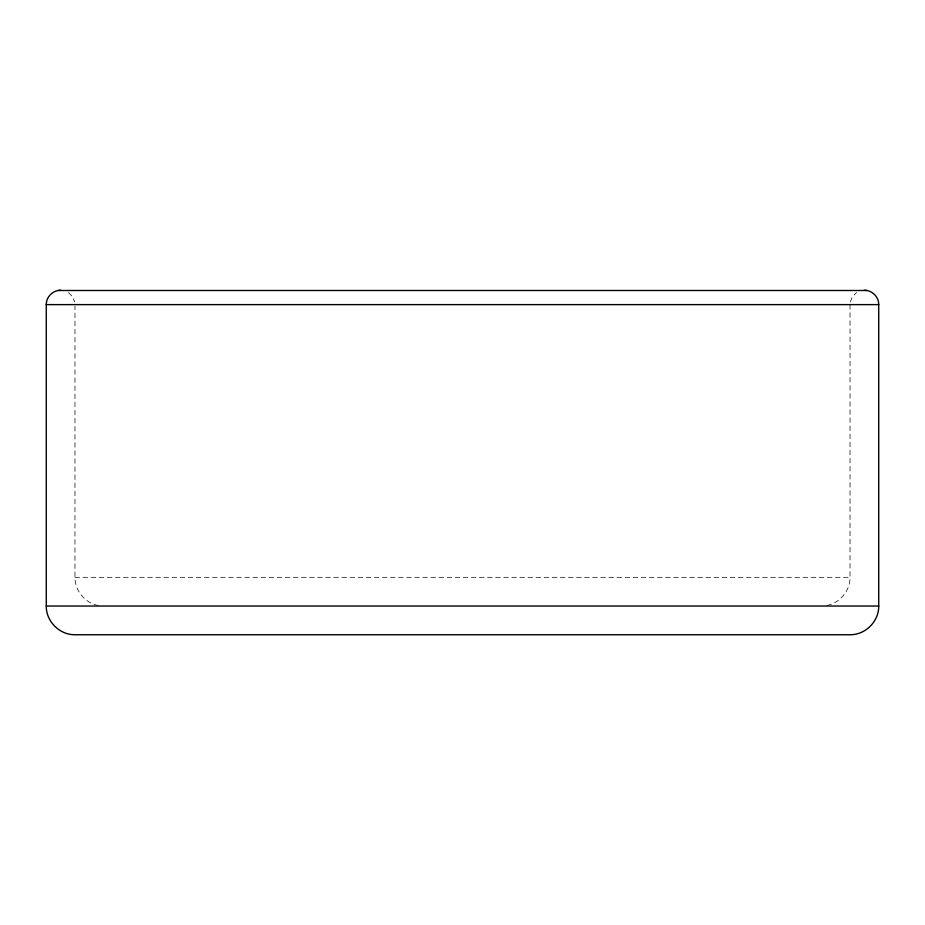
<?xml version="1.0" encoding="UTF-8"?>
<svg xmlns="http://www.w3.org/2000/svg" width="925" height="925" viewBox="0 0 925 925"><rect width="100%" height="100%" fill="white"/><g stroke="black" fill="none" stroke-linecap="round" stroke-linejoin="round"><path stroke-width="0.69" stroke-dasharray="4.62 3.47" d="M98.443 605.551C85.204 603.192 74.832 590.786 74.971 577.327L74.971 306.059M850.029 304.614L850.029 577.327C850.168 590.786 839.796 603.192 826.557 605.551M850.283 302.001L852.388 296.763L856.538 292.601M74.96 577.327L850.04 577.327M68.462 292.601L72.612 296.763L74.717 302.001"/><path stroke-width="1.39" d="M864.239 290.253C871.94 290.08 878.9 296.867 878.727 304.614L878.727 606.037C878.993 621.38 865.372 634.966 850.04 634.747L74.96 634.747C59.628 634.966 46.007 621.38 46.273 606.037L46.273 304.614C46.1 296.867 53.06 290.08 60.761 290.253M58.113 290.496L866.887 290.496M46.25 304.614L878.75 304.614M46.25 606.037L878.75 606.037"/></g></svg>
